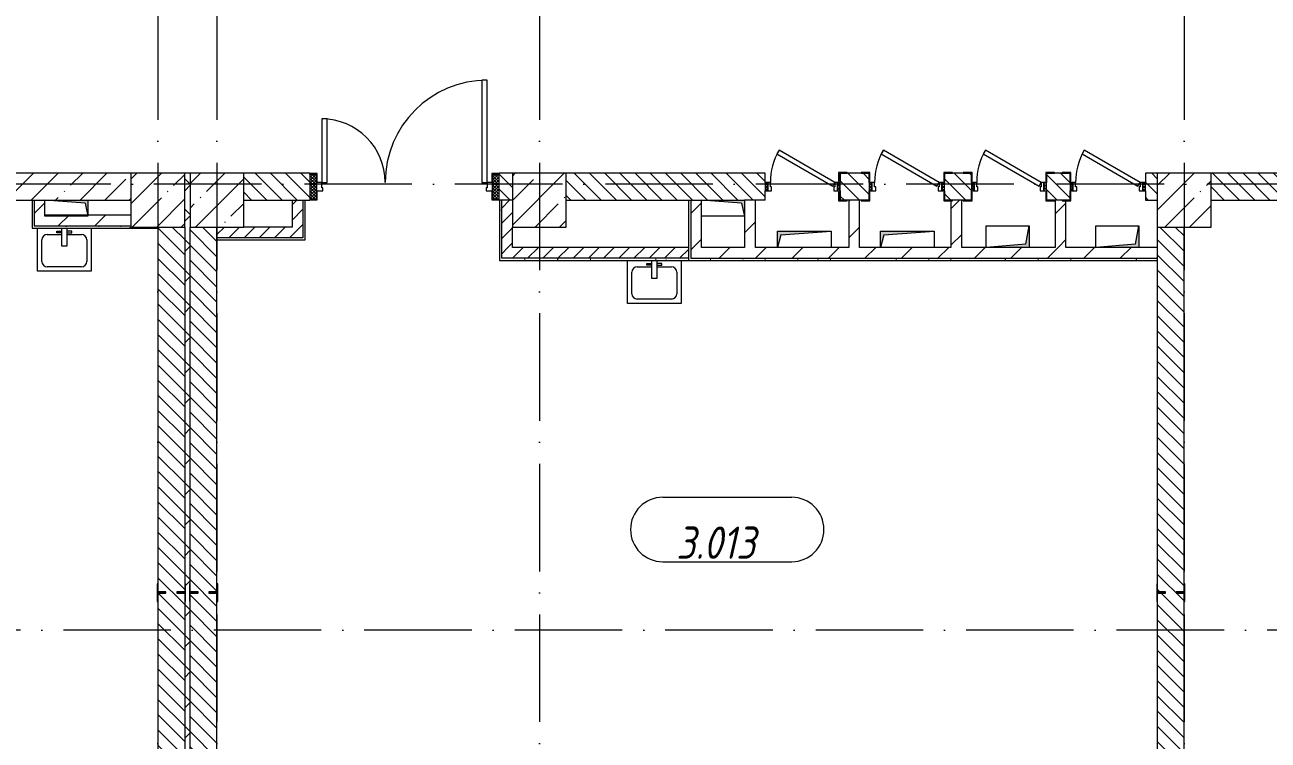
# Model space of a CAD drawing. Header units: millimetres. Extents: x -6467 to 106027, y -7090 to 195095.
# Drawn here: x 43822 to 55390, y 160523 to 167175 of the extents above; entities that cross this region are included whole.
import ezdxf

# ---------------------------------------------------------------- set-up
doc = ezdxf.new("R2010")
doc.units = ezdxf.units.MM
doc.linetypes.add('50_200_ШТРИХ_1Т_ш5_п1_п1_', pattern=[1400, 1000, -200, 0, -200])
for name, color, linetype, lineweight, true_color in [('A-AREA-IDEN-1', 7, 'Continuous', 9, 0xaaaaaa), ('A-GENM-1', 7, 'Continuous', 9, 0xaaaaaa), ('A-GENM-2', 7, 'Continuous', 20, 0xaaaaaa), ('I-WALL-1', 7, 'Continuous', 5, 0x787878), ('M-EQPM-1', 7, 'Continuous', 9, 0xaaaaaa), ('M-EQPM-2', 7, 'Continuous', 9, 0xe2e2e2), ('P-SANR-FIXT-1', 7, 'Continuous', 9, 0xaaaaaa), ('Оси-3', 7, '50_200_ШТРИХ_1Т_ш5_п1_п1_', 9, 0xaaaaaa)]:
    doc.layers.add(name, color=color, linetype=linetype, lineweight=lineweight, true_color=true_color)
for name, color, linetype, lineweight in [('A-DOOR', 7, 'Continuous', 9), ('A-DOOR-2', 7, 'Continuous', 5), ('A-DOOR-FRAM', 7, 'Continuous', 9), ('A-DOOR-FRAM-2', 7, 'Continuous', 5), ('A-WALL', 7, 'Continuous', 5), ('A-WALL-FNSH-1', 7, 'Continuous', 5), ('I-WALL', 7, 'Continuous', 5), ('S-COLS', 7, 'Continuous', 9), ('S-COLS-1', 7, 'Continuous', 5)]:
    doc.layers.add(name, color=color, linetype=linetype, lineweight=lineweight)
doc.styles.add('ISOCPEUR_I_1', font='isocpeui.ttf', dxfattribs={"width": 0.85, "height": 2.5})
pattern_1 = [(135, (109.45, 102614.03), (-70.71068, -70.71068), [])]
pattern_2 = [(45, (109.45, 102614.03), (-169.7056, 169.7056), [])]
pattern_3 = [(0, (109.45, 102614.03), (406.4, 101.6), [6.706, -298.094, 6.706, -298.094, -1625.6]), (0, (109.45, 102614.03), (406.4, 101.6), [-609.6, 6.706, -602.894, 6.706, -298.094, -711.2]), (0, (109.45, 102614.03), (406.4, 101.6), [-1524, 6.706, -196.494, 6.706, -501.294]), (120, (261.85, 102664.83), (-291.18818, 301.15272), [6.706, -298.094, 6.706, -298.094, -1625.6]), (120, (261.85, 102664.83), (-291.18818, 301.15272), [-609.6, 6.706, -602.894, 6.706, -298.094, -711.2]), (120, (261.85, 102664.83), (-291.18818, 301.15272), [-1524, 6.706, -196.494, 6.706, -501.294]), (240, (312.65, 102868.03), (-115.21182, -402.75272), [6.706, -298.094, 6.706, -298.094, -1625.6]), (240, (312.65, 102868.03), (-115.21182, -402.75272), [-609.6, 6.706, -602.894, 6.706, -298.094, -711.2]), (240, (312.65, 102868.03), (-115.21182, -402.75272), [-1524, 6.706, -196.494, 6.706, -501.294])]
pattern_4 = [(45, (109.45, 102614.03), (-70.71068, 70.71068), [])]

# ---------------------------------------------------------------- blocks, each defined once
blk = doc.blocks.new('BSC_Колонна _Прямоугольная - 500х500-V13-АИ_План этажа Радиаторы_3')
at = {"layer": 'S-COLS-1'}
h = blk.add_hatch(dxfattribs=at)
h.set_pattern_fill('FP_39', color=256, style=0, pattern_type=2)
h.set_pattern_definition([(45, (-44950, -62931.04), (-228.0985, 228.0985), []), (45, (-44721.9, -62931.04), (-228.0985, 228.0985), [403.225, -80.645, 6.706, -73.939])])
h.paths.add_polyline_path([(-250, -250), (250, -250), (250, 250), (-250, 250)])
for p, q in [((250, 250), (-250, 250)), ((-250, 250), (-250, -250)), ((250, -250), (250, 250)), ((-250, -250), (250, -250))]:
    blk.add_line(p, q, dxfattribs=at)
blk = doc.blocks.new('BSC_Колонна _Прямоугольная - 500х500-V14-АИ_План этажа Радиаторы_3')
at = {"layer": 'S-COLS-1'}
h = blk.add_hatch(dxfattribs=at)
h.set_pattern_fill('FP_40', color=256, style=0, pattern_type=2)
h.set_pattern_definition([(45, (-54500, -62931.04), (-228.0985, 228.0985), []), (45, (-54271.9, -62931.04), (-228.0985, 228.0985), [403.225, -80.645, 6.706, -73.939])])
h.paths.add_polyline_path([(-250, -250), (250, -250), (250, 250), (-250, 250)])
for p, q in [((250, 250), (-250, 250)), ((-250, 250), (-250, -250)), ((250, -250), (250, 250)), ((-250, -250), (250, -250))]:
    blk.add_line(p, q, dxfattribs=at)
blk = doc.blocks.new('BSC_Колонна _Прямоугольная - 500х500-V84-АИ_План этажа Радиаторы_3')
at = {"layer": 'S-COLS-1'}
h = blk.add_hatch(dxfattribs=at)
h.set_pattern_fill('FP_112', color=256, style=0, pattern_type=2)
h.set_pattern_definition([(45, (-48500, -62931.04), (-228.0985, 228.0985), []), (45, (-48271.9, -62931.04), (-228.0985, 228.0985), [403.225, -80.645, 6.706, -73.939])])
h.paths.add_polyline_path([(-250, -250), (250, -250), (250, 250), (-250, 250)])
for p, q in [((250, 250), (-250, 250)), ((-250, 250), (-250, -250)), ((250, -250), (250, 250)), ((-250, -250), (250, -250))]:
    blk.add_line(p, q, dxfattribs=at)
blk = doc.blocks.new('SND_2D_Раковина1 - 400х300-V51-АИ_План этажа Радиаторы_3')
at = {"layer": 'P-SANR-FIXT-1'}
for p, q in [((-250, -220), (-250, 180)), ((-160, 120), (-25, 120)), ((-70, 150), (-25, 150)), ((-70, 135), (-70, 150)), ((-25, 135), (-70, 135)), ((-25, 180), (-25, 15)), ((25, 15), (25, 180)), ((70, 150), (25, 150)), ((25, 135), (70, 135)), ((25, 120), (160, 120)), ((70, 135), (70, 150)), ((250, 180), (250, -220)), ((-210, -130), (-210, 70)), ((-25, 15), (25, 15)), ((210, 70), (210, -130)), ((250, -220), (-250, -220)), ((160, -180), (-160, -180))]:
    blk.add_line(p, q, dxfattribs=at)
for centre, start, end in [((-160, 70), 90, 180), ((160, 70), 0, 90), ((-160, -130), 180, 270), ((160, -130), 270, 0)]:
    blk.add_arc(centre, 50, start, end, dxfattribs=at)
blk = doc.blocks.new('BSC_Колонна _Прямоугольная - 500х500-V228-АИ_План этажа Радиаторы_3')
at = {"layer": 'S-COLS-1'}
h = blk.add_hatch(dxfattribs=at)
h.set_pattern_fill('FP_178', color=256, style=0, pattern_type=2)
h.set_pattern_definition([(45, (-45500, -62931.04), (-228.0985, 228.0985), []), (45, (-45271.9, -62931.04), (-228.0985, 228.0985), [403.225, -80.645, 6.706, -73.939])])
h.paths.add_polyline_path([(-250, -250), (250, -250), (250, 250), (-250, 250)])
for p, q in [((250, 250), (-250, 250)), ((-250, 250), (-250, -250)), ((250, -250), (250, 250)), ((-250, -250), (250, -250))]:
    blk.add_line(p, q, dxfattribs=at)
blk = doc.blocks.new('Канал вертикальный прямоугольный - Шахта - значок проема-24087326-АИ_План этажа Радиаторы_3')
at = {"layer": 'M-EQPM-2'}
blk.add_hatch(color=256, dxfattribs=at).paths.add_polyline_path([(200, 100), (-200, 100), (-200, -100), (-170, 70), (174, 98)])
at = {"layer": 'M-EQPM-1'}
for p, q in [((-200, -100), (-200, 100)), ((-200, 100), (200, 100)), ((-170, 70), (-200, -100)), ((-170, 70), (200, 100)), ((200, 100), (200, -100)), ((200, -100), (-200, -100))]:
    blk.add_line(p, q, dxfattribs=at)
blk = doc.blocks.new('110_Дверь_СКБ_1Ст_Внутренняя - ДОО_Д-22_Дв_700x2100h_Технический шкаф ЭОМ и СС EI30-25558325-АИ_План этажа Радиаторы_3')
at = {"layer": 'A-DOOR-2'}
h = blk.add_hatch(dxfattribs=at)
h.set_pattern_fill('FP_137', color=256, style=0, pattern_type=2)
h.set_pattern_definition([(135, (1951.41, 189.685), (-14.14214, -14.14214), []), (225, (1951.41, 189.685), (14.14214, -14.14214), [])])
h.paths.add_polyline_path([(362, -40), (362, 40), (337, 40), (337, -40)])
at = {"layer": 'A-DOOR-FRAM-2'}
h = blk.add_hatch(dxfattribs=at)
h.set_pattern_fill('FP_138', color=256, style=0, pattern_type=2)
h.set_pattern_definition([(45, (-171.384, 189.685), (-14.1421, 14.1421), []), (135, (-171.384, 189.685), (-14.1421, -14.1421), [])])
h.paths.add_polyline_path([(-313, -40), (-313, 40), (-338, 40), (-338, -40)])
at = {"layer": 'A-DOOR'}
for p, q in [((-207, 340), (-227, 305)), ((-227, 305), (292, 5)), ((312, 40), (-207, 340)), ((292, 5), (312, 40))]:
    blk.add_line(p, q, dxfattribs=at)
at = {"layer": 'A-DOOR-2'}
blk.add_arc((312, 40), 600, 150, 180, dxfattribs=at)
at = {"layer": 'A-DOOR-FRAM'}
for p, q in [((-313, 40), (-338, 40)), ((-338, 40), (-338, -40)), ((-288, 40), (-313, 40)), ((-313, 40), (-313, -40)), ((-313, -40), (-313, 40)), ((-288, 0), (-288, 40)), ((-278, 0), (-288, 0)), ((-278, -40), (-278, 0)), ((312, 0), (302, 0)), ((302, 0), (302, -40)), ((312, 40), (312, 0)), ((337, 40), (312, 40)), ((337, -40), (337, 40)), ((362, 40), (337, 40)), ((337, 40), (337, -40)), ((362, -40), (362, 40)), ((-338, -40), (-313, -40)), ((-313, -40), (-278, -40)), ((302, -40), (337, -40)), ((337, -40), (362, -40))]:
    blk.add_line(p, q, dxfattribs=at)
blk = doc.blocks.new('Канал вертикальный прямоугольный - Шахта - значок проема-24087324-АИ_План этажа Радиаторы_3')
at = {"layer": 'M-EQPM-2'}
blk.add_hatch(color=256, dxfattribs=at).paths.add_polyline_path([(-250, 75), (-250, -75), (-218, 42), (250, 75), (-78, 75)])
at = {"layer": 'M-EQPM-1'}
for p, q in [((-250, -75), (-250, 75)), ((-250, 75), (250, 75)), ((-218, 42), (-250, -75)), ((-218, 42), (250, 75)), ((250, 75), (250, -75)), ((250, -75), (-250, -75))]:
    blk.add_line(p, q, dxfattribs=at)
blk = doc.blocks.new('Канал вертикальный прямоугольный - Шахта - значок проема-24087328-АИ_План этажа Радиаторы_3')
at = {"layer": 'M-EQPM-2'}
blk.add_hatch(color=256, dxfattribs=at).paths.add_polyline_path([(75, 200), (-75, 200), (-75, -200), (-47.5, 172.5)])
at = {"layer": 'M-EQPM-1'}
for p, q in [((-75, -200), (-75, 200)), ((-75, 200), (75, 200)), ((-47.5, 172.5), (-75, -200)), ((-47.5, 172.5), (75, 200)), ((75, 200), (75, -200)), ((75, -200), (-75, -200))]:
    blk.add_line(p, q, dxfattribs=at)
blk = doc.blocks.new('110_Дверь_СКБ_2Ст_Наружная1 - СОШ_Д-07_1760_1440_х2400мм_Все учебные помещения_ читальные залы_EIW30-26086632-АИ_План этажа Радиаторы_3')
at = {"layer": 'A-DOOR-2'}
h = blk.add_hatch(dxfattribs=at)
h.set_pattern_fill('FP_117', color=256, style=0, pattern_type=2)
h.set_pattern_definition([(135, (1456.41, 189.685), (-14.14214, -14.14214), []), (225, (1456.41, 189.685), (14.14214, -14.14214), [])])
h.paths.add_polyline_path([(899.5, -115), (899.5, 115), (839.5, 115), (839.5, -115)])
at = {"layer": 'A-DOOR-FRAM-2'}
h = blk.add_hatch(dxfattribs=at)
h.set_pattern_fill('FP_118', color=256, style=0, pattern_type=2)
h.set_pattern_definition([(45, (-666.384, 189.685), (-14.1421, 14.1421), []), (135, (-666.384, 189.685), (-14.1421, -14.1421), [])])
h.paths.add_polyline_path([(-800.5, -115), (-800.5, 115), (-860.5, 115), (-860.5, -115)])
at = {"layer": 'A-DOOR'}
for p, q in [((789.5, 990), (739.5, 990)), ((739.5, 990), (739.5, 40)), ((789.5, 40), (789.5, 990)), ((-750.5, 630), (-750.5, 40)), ((-700.5, 630), (-750.5, 630)), ((-700.5, 40), (-700.5, 630)), ((-750.5, 40), (-700.5, 40)), ((739.5, 40), (789.5, 40))]:
    blk.add_line(p, q, dxfattribs=at)
at = {"layer": 'A-DOOR-2'}
for p, q in [((-792.5, 123), (-862.5, 123)), ((-862.5, 123), (-862.5, 115)), ((-792.5, 40), (-792.5, 123)), ((901.5, 123), (831.5, 123)), ((831.5, 123), (831.5, 40)), ((901.5, 115), (901.5, 123)), ((-862.5, 115), (-800.5, 115)), ((-800.5, 115), (-800.5, 40)), ((-800.5, 40), (-792.5, 40)), ((831.5, 40), (839.5, 40)), ((839.5, 40), (839.5, 115)), ((839.5, 115), (901.5, 115)), ((-862.5, -115), (-862.5, -123)), ((-800.5, -115), (-862.5, -115)), ((-792.5, -40), (-800.5, -40)), ((-800.5, -40), (-800.5, -115)), ((-792.5, -123), (-792.5, -40)), ((839.5, -40), (831.5, -40)), ((831.5, -40), (831.5, -123)), ((839.5, -115), (839.5, -40)), ((901.5, -115), (839.5, -115)), ((901.5, -123), (901.5, -115)), ((-862.5, -123), (-792.5, -123)), ((831.5, -123), (901.5, -123))]:
    blk.add_line(p, q, dxfattribs=at)
for centre, radius, start, end in [((789.5, 40), 950, 90, 180), ((-750.5, 40), 590, 0, 90)]:
    blk.add_arc(centre, radius, start, end, dxfattribs=at)
at = {"layer": 'A-DOOR-FRAM'}
for p, q in [((-800.5, 115), (-860.5, 115)), ((-860.5, 115), (-860.5, -115)), ((-800.5, -115), (-800.5, 115)), ((-750.5, 40), (-800.5, 40)), ((-800.5, 40), (-800.5, -40)), ((-750.5, -10), (-750.5, 40)), ((789.5, 40), (789.5, -10)), ((839.5, 40), (789.5, 40)), ((899.5, 115), (839.5, 115)), ((839.5, 115), (839.5, -115)), ((839.5, -40), (839.5, 40)), ((899.5, -115), (899.5, 115)), ((-860.5, -115), (-800.5, -115)), ((-800.5, -40), (-740.5, -40)), ((-740.5, -10), (-750.5, -10)), ((-740.5, -40), (-740.5, -10)), ((789.5, -10), (779.5, -10)), ((779.5, -10), (779.5, -40)), ((779.5, -40), (839.5, -40)), ((839.5, -115), (899.5, -115))]:
    blk.add_line(p, q, dxfattribs=at)
blk = doc.blocks.new('АР_Перемычка1 - АР_Перемычка-26086669-АИ_План этажа Радиаторы_3')
at = {"layer": 'A-GENM-1'}
blk.add_line((-350, -125), (-342, -125), dxfattribs=at)
blk = doc.blocks.new('Фахверк _газобетон торцы_805 - Фахверк _газобетон торцы_-25908197-АИ_План этажа Радиаторы_3')
at = {"layer": 'A-GENM-2'}
for p, q in [((89406, 11135), (89325, 11135)), ((89325, 11135), (89325, 11129)), ((89325, 11129), (89400, 11129)), ((89400, 11129), (89400, 11054)), ((89406, 11054), (89406, 11135)), ((89400, 11054), (89406, 11054)), ((89400, 10879), (89325, 10879)), ((89325, 10879), (89325, 10873)), ((89400, 10954), (89400, 10879)), ((89406, 10954), (89400, 10954)), ((89406, 10873), (89406, 10954)), ((89325, 10873), (89406, 10873))]:
    blk.add_line(p, q, dxfattribs=at)
blk = doc.blocks.new('Фахверк _газобетон торцы_806 - Фахверк _газобетон торцы_-25908233-АИ_План этажа Радиаторы_3')
at = {"layer": 'A-GENM-2'}
for p, q in [((14515, 11135), (14434, 11135)), ((14434, 11135), (14434, 11054)), ((14440, 11054), (14440, 11129)), ((14440, 11129), (14515, 11129)), ((14515, 11129), (14515, 11135)), ((14434, 11054), (14440, 11054)), ((14440, 10954), (14434, 10954)), ((14434, 10954), (14434, 10873)), ((14440, 10879), (14440, 10954)), ((14515, 10879), (14440, 10879)), ((14515, 10873), (14515, 10879)), ((14434, 10873), (14515, 10873))]:
    blk.add_line(p, q, dxfattribs=at)
blk = doc.blocks.new('Фахверк _газобетон торцы_807 - Фахверк _газобетон торцы_-25908311-АИ_План этажа Радиаторы_3')
at = {"layer": 'A-GENM-2'}
for p, q in [((89406, 11135), (89325, 11135)), ((89325, 11135), (89325, 11129)), ((89325, 11129), (89400, 11129)), ((89400, 11129), (89400, 11054)), ((89406, 11054), (89406, 11135)), ((89400, 11054), (89406, 11054)), ((89400, 10879), (89325, 10879)), ((89325, 10879), (89325, 10873)), ((89400, 10954), (89400, 10879)), ((89406, 10954), (89400, 10954)), ((89406, 10873), (89406, 10954)), ((89325, 10873), (89406, 10873))]:
    blk.add_line(p, q, dxfattribs=at)
blk = doc.blocks.new('Фахверк _газобетон торцы_808 - Фахверк _газобетон торцы_-25908331-АИ_План этажа Радиаторы_3')
at = {"layer": 'A-GENM-2'}
for p, q in [((14515, 11135), (14434, 11135)), ((14434, 11135), (14434, 11054)), ((14440, 11054), (14440, 11129)), ((14440, 11129), (14515, 11129)), ((14515, 11129), (14515, 11135)), ((14434, 11054), (14440, 11054)), ((14440, 10954), (14434, 10954)), ((14434, 10954), (14434, 10873)), ((14440, 10879), (14440, 10954)), ((14515, 10879), (14440, 10879)), ((14515, 10873), (14515, 10879)), ((14434, 10873), (14515, 10873))]:
    blk.add_line(p, q, dxfattribs=at)
blk = doc.blocks.new('Фахверк _газобетон торцы_810 - Фахверк _газобетон торцы_-25908385-АИ_План этажа Радиаторы_3')
at = {"layer": 'A-GENM-2'}
for p, q in [((14515, 11135), (14434, 11135)), ((14434, 11135), (14434, 11054)), ((14440, 11054), (14440, 11129)), ((14440, 11129), (14515, 11129)), ((14515, 11129), (14515, 11135)), ((14434, 11054), (14440, 11054)), ((14440, 10954), (14434, 10954)), ((14434, 10954), (14434, 10873)), ((14440, 10879), (14440, 10954)), ((14515, 10879), (14440, 10879)), ((14515, 10873), (14515, 10879)), ((14434, 10873), (14515, 10873))]:
    blk.add_line(p, q, dxfattribs=at)
blk = doc.blocks.new('Фахверк _газобетон торцы_812 - Фахверк _газобетон торцы_-25909068-АИ_План этажа Радиаторы_3')
at = {"layer": 'A-GENM-2'}
for p, q in [((88426, 11135), (88345, 11135)), ((88345, 11135), (88345, 11129)), ((88345, 11129), (88420, 11129)), ((88420, 11129), (88420, 11054)), ((88426, 11054), (88426, 11135)), ((88420, 11054), (88426, 11054)), ((88420, 10879), (88345, 10879)), ((88345, 10879), (88345, 10873)), ((88420, 10954), (88420, 10879)), ((88426, 10954), (88420, 10954)), ((88426, 10873), (88426, 10954)), ((88345, 10873), (88426, 10873))]:
    blk.add_line(p, q, dxfattribs=at)
blk = doc.blocks.new('Фахверк _газобетон торцы_838 - Фахверк _газобетон торцы_-26103809-АИ_План этажа Радиаторы_3')
at = {"layer": 'A-GENM-2'}
for p, q in [((89406, 126699), (89325, 126699)), ((89325, 126699), (89325, 126693)), ((89325, 126693), (89400, 126693)), ((89400, 126693), (89400, 126618)), ((89406, 126618), (89406, 126699)), ((89400, 126618), (89406, 126618)), ((89406, 126518), (89400, 126518)), ((89400, 126518), (89400, 126443)), ((89406, 126437), (89406, 126518)), ((89400, 126443), (89325, 126443)), ((89325, 126443), (89325, 126437)), ((89325, 126437), (89406, 126437))]:
    blk.add_line(p, q, dxfattribs=at)
blk = doc.blocks.new('Фахверк _газобетон торцы_839 - Фахверк _газобетон торцы_-26103829-АИ_План этажа Радиаторы_3')
at = {"layer": 'A-GENM-2'}
for p, q in [((-86413, 126699), (-86494, 126699)), ((-86494, 126699), (-86494, 126618)), ((-86488, 126618), (-86488, 126693)), ((-86488, 126693), (-86413, 126693)), ((-86413, 126693), (-86413, 126699)), ((-86494, 126618), (-86488, 126618)), ((-86488, 126518), (-86494, 126518)), ((-86494, 126518), (-86494, 126437)), ((-86488, 126443), (-86488, 126518)), ((-86494, 126437), (-86413, 126437)), ((-86413, 126443), (-86488, 126443)), ((-86413, 126437), (-86413, 126443))]:
    blk.add_line(p, q, dxfattribs=at)
blk = doc.blocks.new('Фахверк _газобетон торцы_840 - Фахверк _газобетон торцы_-26103855-АИ_План этажа Радиаторы_3')
at = {"layer": 'A-GENM-2'}
for p, q in [((89406, 126699), (89325, 126699)), ((89325, 126699), (89325, 126693)), ((89325, 126693), (89400, 126693)), ((89400, 126693), (89400, 126618)), ((89406, 126618), (89406, 126699)), ((89400, 126618), (89406, 126618)), ((89406, 126518), (89400, 126518)), ((89400, 126518), (89400, 126443)), ((89406, 126437), (89406, 126518)), ((89400, 126443), (89325, 126443)), ((89325, 126443), (89325, 126437)), ((89325, 126437), (89406, 126437))]:
    blk.add_line(p, q, dxfattribs=at)
blk = doc.blocks.new('Фахверк _газобетон торцы_841 - Фахверк _газобетон торцы_-26103875-АИ_План этажа Радиаторы_3')
at = {"layer": 'A-GENM-2'}
for p, q in [((-86413, 126699), (-86494, 126699)), ((-86494, 126699), (-86494, 126618)), ((-86488, 126618), (-86488, 126693)), ((-86488, 126693), (-86413, 126693)), ((-86413, 126693), (-86413, 126699)), ((-86494, 126618), (-86488, 126618)), ((-86488, 126518), (-86494, 126518)), ((-86494, 126518), (-86494, 126437)), ((-86488, 126443), (-86488, 126518)), ((-86494, 126437), (-86413, 126437)), ((-86413, 126443), (-86488, 126443)), ((-86413, 126437), (-86413, 126443))]:
    blk.add_line(p, q, dxfattribs=at)
blk = doc.blocks.new('Фахверк _газобетон торцы_842 - Фахверк _газобетон торцы_-26103953-АИ_План этажа Радиаторы_3')
at = {"layer": 'A-GENM-2'}
for p, q in [((89406, 126699), (89325, 126699)), ((89325, 126699), (89325, 126693)), ((89325, 126693), (89400, 126693)), ((89400, 126693), (89400, 126618)), ((89406, 126618), (89406, 126699)), ((89400, 126618), (89406, 126618)), ((89406, 126518), (89400, 126518)), ((89400, 126518), (89400, 126443)), ((89406, 126437), (89406, 126518)), ((89400, 126443), (89325, 126443)), ((89325, 126443), (89325, 126437)), ((89325, 126437), (89406, 126437))]:
    blk.add_line(p, q, dxfattribs=at)
blk = doc.blocks.new('Фахверк _газобетон торцы_843 - Фахверк _газобетон торцы_-26103973-АИ_План этажа Радиаторы_3')
at = {"layer": 'A-GENM-2'}
for p, q in [((-86413, 126699), (-86494, 126699)), ((-86494, 126699), (-86494, 126618)), ((-86488, 126618), (-86488, 126693)), ((-86488, 126693), (-86413, 126693)), ((-86413, 126693), (-86413, 126699)), ((-86494, 126618), (-86488, 126618)), ((-86488, 126518), (-86494, 126518)), ((-86494, 126518), (-86494, 126437)), ((-86488, 126443), (-86488, 126518)), ((-86494, 126437), (-86413, 126437)), ((-86413, 126443), (-86488, 126443)), ((-86413, 126437), (-86413, 126443))]:
    blk.add_line(p, q, dxfattribs=at)
blk = doc.blocks.new('AAR_СКБ_Марка_помещения_1_5 ммп - Номер-27962133-АИ_План этажа Радиаторы_3')
at = {"layer": 'A-AREA-IDEN-1'}
for p, q in [((-2.987, 3), (3.013, 3)), ((-2.987, 0), (3.013, 0))]:
    blk.add_line(p, q, dxfattribs=at)
for centre, start, end in [((-2.987, 1.5), 90, 270), ((3.013, 1.5), 270, 90)]:
    blk.add_arc(centre, 1.5, start, end, dxfattribs=at)

msp = doc.modelspace()

# ---------------------------------------------------------------- hatches: boundary and pattern name
at = {"layer": 'A-WALL'}
h = msp.add_hatch(dxfattribs=at)
h.set_pattern_fill('FP_1', color=256, style=0, pattern_type=2)
h.set_pattern_definition([(45, (109.45, 102614.03), (-228.0985, 228.0985), []), (45, (337.55, 102614.03), (-228.0985, 228.0985), [403.225, -80.645, 6.706, -73.939])])
h.paths.add_polyline_path([(44809, 165545), (44809, 165795), (43676, 165793), (43676, 165545), (44409, 165545)])
h.paths.add_polyline_path([(40922, 165545), (41912, 165547), (41912, 165795), (39309, 165795), (39309, 165545)])
at = {"layer": 'I-WALL'}
h = msp.add_hatch(dxfattribs=at)
h.set_pattern_fill('FP_122', color=256, style=0, pattern_type=2)
h.set_pattern_definition([(45, (109.45, 102614.03), (-141.42136, 141.42136), []), (135, (109.45, 102614.03), (-141.42136, -141.42136), [])])
h.paths.add_polyline_path([(45359, 157795), (45359, 165795), (45309, 165795), (45309, 157795)])
h = msp.add_hatch(dxfattribs=at)
h.set_pattern_fill('FP_2', color=256, style=0, pattern_type=2)
h.set_pattern_definition(pattern_1)
h.paths.add_polyline_path([(66439, 165545), (66809, 165545), (66809, 165795), (65549, 165795), (65549, 165545), (66339, 165545)])
h.paths.add_polyline_path([(63979, 165545), (64399, 165545), (64399, 165795), (63859, 165795), (63859, 165545), (63959, 165545)])
h.paths.add_polyline_path([(63359, 165545), (63359, 165795), (60936, 165793), (60936, 165545), (62426, 165545)])
h.paths.add_polyline_path([(59172, 165545), (59172, 165547), (59172, 165795), (57859, 165795), (57859, 165545), (59117, 165545)])
h.paths.add_polyline_path([(54359, 165545), (54359, 165795), (54249, 165795), (54249, 165545)])
h.paths.add_polyline_path([(57359, 165545), (57359, 165795), (54859, 165795), (54859, 165545), (55809, 165545)])
h.paths.add_polyline_path([(52539, 165545), (52629, 165545), (52629, 165795), (52379, 165795), (52379, 165545), (52501, 165545)])
h.paths.add_polyline_path([(53409, 165545), (53549, 165545), (53549, 165795), (53329, 165795), (53329, 165545)])
h.paths.add_polyline_path([(50119, 165545), (50709, 165545), (50709, 165795), (48859, 165795), (48859, 165545), (50019, 165545)])
h.paths.add_polyline_path([(51589, 165545), (51679, 165545), (51679, 165795), (51409, 165795), (51409, 165545), (51489, 165545)])
h.paths.add_polyline_path([(46429, 165545), (46472, 165547), (46472, 165795), (45859, 165795), (45859, 165545), (46409, 165545)])
h.paths.add_polyline_path([(48236, 165545), (48359, 165547), (48359, 165795), (48236, 165793), (48234, 165545)])
h = msp.add_hatch(dxfattribs=at)
h.set_pattern_fill('FP_4', color=256, style=0, pattern_type=2)
h.set_pattern_definition(pattern_2)
h.paths.add_polyline_path([(44009, 165405), (44009, 165545), (43909, 165545), (43909, 165405)])
h = msp.add_hatch(dxfattribs=at)
h.set_pattern_fill('FP_5', color=256, style=0, pattern_type=2)
h.set_pattern_definition(pattern_4)
h.paths.add_polyline_path([(46409, 165195), (46409, 165545), (46309, 165545), (46309, 165195)])
h = msp.add_hatch(dxfattribs=at)
h.set_pattern_fill('FP_5', color=256, style=0, pattern_type=2)
h.set_pattern_definition(pattern_4)
h.paths.add_polyline_path([(48359, 165105), (48359, 165545), (48259, 165545), (48259, 165105)])
h = msp.add_hatch(dxfattribs=at)
h.set_pattern_fill('FP_4', color=256, style=0, pattern_type=2)
h.set_pattern_definition(pattern_2)
h.paths.add_polyline_path([(50119, 165005), (50119, 165545), (50019, 165545), (50019, 165005)])
h = msp.add_hatch(dxfattribs=at)
h.set_pattern_fill('FP_4', color=256, style=0, pattern_type=2)
h.set_pattern_definition(pattern_2)
h.paths.add_polyline_path([(50619, 165105), (50619, 165545), (50519, 165545), (50519, 165105)])
h = msp.add_hatch(dxfattribs=at)
h.set_pattern_fill('FP_4', color=256, style=0, pattern_type=2)
h.set_pattern_definition(pattern_2)
h.paths.add_polyline_path([(51589, 165105), (51589, 165545), (51489, 165545), (51489, 165105)])
h = msp.add_hatch(dxfattribs=at)
h.set_pattern_fill('FP_4', color=256, style=0, pattern_type=2)
h.set_pattern_definition(pattern_2)
h.paths.add_polyline_path([(52439, 165105), (52539, 165105), (52539, 165545), (52439, 165545)])
h = msp.add_hatch(dxfattribs=at)
h.set_pattern_fill('FP_4', color=256, style=0, pattern_type=2)
h.set_pattern_definition(pattern_2)
h.paths.add_polyline_path([(53509, 165105), (53509, 165545), (53409, 165545), (53409, 165105)])
h = msp.add_hatch(dxfattribs=at)
h.set_pattern_fill('FP_4', color=256, style=0, pattern_type=2)
h.set_pattern_definition(pattern_2)
h.paths.add_polyline_path([(44230, 165305), (44809, 165305), (44809, 165405), (44409, 165405), (44407, 165405), (43909, 165405), (43909, 165305)])
h = msp.add_hatch(dxfattribs=at)
h.set_pattern_fill('FP_2', color=256, style=0, pattern_type=2)
h.set_pattern_definition(pattern_1)
h.paths.add_polyline_path([(45059, 158295), (45309, 158295), (45309, 165295), (45059, 165295), (45059, 159309)])
h = msp.add_hatch(dxfattribs=at)
h.set_pattern_fill('FP_2', color=256, style=0, pattern_type=2)
h.set_pattern_definition(pattern_1)
h.paths.add_polyline_path([(45609, 158295), (45609, 165295), (45359, 165295), (45359, 158295)])
h = msp.add_hatch(dxfattribs=at)
h.set_pattern_fill('FP_5', color=256, style=0, pattern_type=2)
h.set_pattern_definition(pattern_4)
h.paths.add_polyline_path([(46309, 165195), (46309, 165295), (45609, 165295), (45609, 165195), (45884, 165195)])
h = msp.add_hatch(dxfattribs=at)
h.set_pattern_fill('FP_2', color=256, style=0, pattern_type=2)
h.set_pattern_definition(pattern_1)
h.paths.add_polyline_path([(54359, 158295), (54609, 158295), (54609, 165295), (54359, 165295), (54359, 160715)])
h = msp.add_hatch(dxfattribs=at)
h.set_pattern_fill('FP_5', color=256, style=0, pattern_type=2)
h.set_pattern_definition(pattern_4)
h.paths.add_polyline_path([(49999, 165005), (49999, 165105), (48259, 165105), (48259, 165005), (49192, 165005)])
h = msp.add_hatch(dxfattribs=at)
h.set_pattern_fill('FP_4', color=256, style=0, pattern_type=2)
h.set_pattern_definition(pattern_2)
h.paths.add_polyline_path([(53328, 165005), (54359, 165005), (54359, 165105), (50119, 165105), (50119, 165005), (52501, 165005)])
at = {"layer": 'I-WALL-1'}
h = msp.add_hatch(dxfattribs=at)
h.set_pattern_fill('FP_3', color=256, style=0, pattern_type=2)
h.set_pattern_definition(pattern_3)
h.paths.add_polyline_path([(43909, 165305), (43909, 165545), (43889, 165545), (43889, 165305)])
h = msp.add_hatch(dxfattribs=at)
h.set_pattern_fill('FP_3', color=256, style=0, pattern_type=2)
h.set_pattern_definition(pattern_3)
h.paths.add_polyline_path([(46429, 165175), (46429, 165545), (46409, 165545), (46409, 165175)])
h = msp.add_hatch(dxfattribs=at)
h.set_pattern_fill('FP_3', color=256, style=0, pattern_type=2)
h.set_pattern_definition(pattern_3)
h.paths.add_polyline_path([(48259, 165005), (48259, 165545), (48239, 165545), (48239, 165005)])
h = msp.add_hatch(dxfattribs=at)
h.set_pattern_fill('FP_3', color=256, style=0, pattern_type=2)
h.set_pattern_definition(pattern_3)
h.paths.add_polyline_path([(50019, 164985), (50019, 165545), (49999, 165545), (49999, 164985)])
h = msp.add_hatch(dxfattribs=at)
h.set_pattern_fill('FP_3', color=256, style=0, pattern_type=2)
h.set_pattern_definition(pattern_3)
h.paths.add_polyline_path([(44809, 165285), (45059, 165285), (45059, 165295), (44809, 165297), (44809, 165305), (43889, 165305), (43889, 165285), (44230, 165285)])
h = msp.add_hatch(dxfattribs=at)
h.set_pattern_fill('FP_3', color=256, style=0, pattern_type=2)
h.set_pattern_definition(pattern_3)
h.paths.add_polyline_path([(46409, 165175), (46409, 165195), (45609, 165195), (45609, 165175), (46309, 165175)])
h = msp.add_hatch(dxfattribs=at)
h.set_pattern_fill('FP_3', color=256, style=0, pattern_type=2)
h.set_pattern_definition(pattern_3)
h.paths.add_polyline_path([(49999, 164985), (49999, 165005), (48239, 165005), (48239, 164985), (49192, 164985)])
h = msp.add_hatch(dxfattribs=at)
h.set_pattern_fill('FP_3', color=256, style=0, pattern_type=2)
h.set_pattern_definition(pattern_3)
h.paths.add_polyline_path([(54155, 164985), (54359, 164985), (54359, 165005), (50019, 165005), (50019, 164985), (53328, 164985)])

# ---------------------------------------------------------------- linework, layer by layer
at = {"layer": 'A-WALL'}
for p, q in [((44809, 165795), (43674, 165795)), ((45359, 165795), (45309, 165795)), ((46474, 165795), (45859, 165795)), ((48359, 165795), (48234, 165795)), ((50709, 165795), (48859, 165795)), ((50709, 165710), (50709, 165795)), ((51679, 165795), (51409, 165795)), ((51409, 165795), (51409, 165710)), ((51679, 165710), (51679, 165795)), ((52629, 165795), (52379, 165795)), ((52379, 165795), (52379, 165710)), ((52629, 165710), (52629, 165795)), ((53549, 165795), (53329, 165795)), ((53329, 165795), (53329, 165710)), ((53549, 165710), (53549, 165795)), ((54359, 165795), (54249, 165795)), ((54249, 165795), (54249, 165710)), ((57359, 165795), (54859, 165795)), ((50709, 165545), (50709, 165630)), ((51409, 165630), (51409, 165545)), ((51679, 165545), (51679, 165630)), ((52379, 165630), (52379, 165545)), ((52629, 165545), (52629, 165630)), ((53329, 165630), (53329, 165545)), ((53549, 165545), (53549, 165630)), ((54249, 165630), (54249, 165545)), ((43674, 165545), (44009, 165545)), ((43909, 165545), (43909, 165305)), ((44409, 165545), (44809, 165545)), ((45859, 165545), (46474, 165545)), ((46409, 165545), (46409, 165195)), ((48234, 165545), (48239, 165545)), ((48259, 165005), (48259, 165545)), ((48859, 165545), (50119, 165545)), ((50019, 165545), (50019, 165005)), ((50709, 165545), (50519, 165545)), ((51679, 165545), (51409, 165545)), ((52629, 165545), (52379, 165545)), ((53549, 165545), (53329, 165545)), ((54249, 165545), (54359, 165545)), ((54859, 165545), (57359, 165545)), ((43909, 165305), (44809, 165305)), ((45059, 165295), (45059, 158295)), ((45309, 165295), (45309, 157795)), ((45359, 157795), (45359, 165295)), ((45609, 158295), (45609, 165295)), ((54359, 165295), (54359, 158295)), ((54609, 158295), (54609, 165295)), ((46409, 165195), (45609, 165195)), ((49999, 165005), (48259, 165005)), ((50019, 165005), (54359, 165005))]:
    msp.add_line(p, q, dxfattribs=at)
at = {"layer": 'A-WALL-FNSH-1'}
for p, q in [((43889, 165545), (43889, 165285)), ((44009, 165405), (44009, 165545)), ((46309, 165545), (46309, 165295)), ((46429, 165175), (46429, 165545)), ((48239, 165545), (48239, 164985)), ((48359, 165545), (48239, 165545)), ((49999, 164985), (49999, 165545)), ((50119, 165105), (50119, 165545)), ((50619, 165105), (50619, 165545)), ((51489, 165545), (51489, 165105)), ((51589, 165105), (51589, 165545)), ((52439, 165545), (52439, 165105)), ((52539, 165105), (52539, 165545)), ((53409, 165545), (53409, 165105)), ((53509, 165105), (53509, 165545)), ((44407, 165405), (44009, 165405)), ((44809, 165405), (44409, 165405)), ((50519, 165395), (50519, 165105)), ((43889, 165285), (45059, 165285)), ((46309, 165295), (45859, 165295)), ((48359, 165105), (48359, 165295)), ((45609, 165175), (46429, 165175)), ((49999, 165105), (48359, 165105)), ((50519, 165105), (50119, 165105)), ((51489, 165105), (50619, 165105)), ((52439, 165105), (51589, 165105)), ((52766, 165105), (52539, 165105)), ((53409, 165105), (53166, 165105)), ((53786, 165105), (53509, 165105)), ((54359, 165105), (54186, 165105)), ((48239, 164985), (54359, 164985))]:
    msp.add_line(p, q, dxfattribs=at)
at = {"layer": 'Оси-3'}
for p, q in [((45059, 193895), (45059, 155072)), ((45609, 193895), (45609, 155072)), ((48609, 193895), (48609, 155072)), ((54609, 193895), (54609, 155072)), ((104827, 165695), (-5158, 165695)), ((74582, 161545), (-5158, 161545))]:
    msp.add_line(p, q, dxfattribs=at)

# ---------------------------------------------------------------- block references
at = {"layer": 'A-AREA-IDEN-1', "xscale": 199.9999999999999, "yscale": 199.9999999999999, "zscale": 199.9999999999999}
msp.add_blockref('AAR_СКБ_Марка_помещения_1_5 ммп - Номер-27962133-АИ_План этажа Радиаторы_3', (50355, 162182), dxfattribs=at)
at = {"layer": 'A-DOOR-2'}
for name, p in [('110_Дверь_СКБ_2Ст_Наружная1 - СОШ_Д-07_1760_1440_х2400мм_Все учебные помещения_ читальные залы_EIW30-26086632-АИ_План этажа Радиаторы_3', (47335, 165670)), ('110_Дверь_СКБ_1Ст_Внутренняя - ДОО_Д-22_Дв_700x2100h_Технический шкаф ЭОМ и СС EI30-25558325-АИ_План этажа Радиаторы_3', (51047, 165670)), ('110_Дверь_СКБ_1Ст_Внутренняя - ДОО_Д-22_Дв_700x2100h_Технический шкаф ЭОМ и СС EI30-25558325-АИ_План этажа Радиаторы_3', (52017, 165670)), ('110_Дверь_СКБ_1Ст_Внутренняя - ДОО_Д-22_Дв_700x2100h_Технический шкаф ЭОМ и СС EI30-25558325-АИ_План этажа Радиаторы_3', (52967, 165670)), ('110_Дверь_СКБ_1Ст_Внутренняя - ДОО_Д-22_Дв_700x2100h_Технический шкаф ЭОМ и СС EI30-25558325-АИ_План этажа Радиаторы_3', (53887, 165670))]:
    msp.add_blockref(name, p, dxfattribs=at)
at = {"layer": 'A-GENM-1'}
for name, p, rotation in [('Фахверк _газобетон торцы_812 - Фахверк _газобетон торцы_-25909068-АИ_План этажа Радиаторы_3', (139819, 176674), 180), ('Фахверк _газобетон торцы_806 - Фахверк _газобетон торцы_-25908233-АИ_План этажа Радиаторы_3', (66119, 176674), 180), ('Фахверк _газобетон торцы_805 - Фахверк _газобетон торцы_-25908197-АИ_План этажа Радиаторы_3', (141779, 176674), 180), ('Фахверк _газобетон торцы_808 - Фахверк _газобетон торцы_-25908331-АИ_План этажа Радиаторы_3', (67069, 176674), 180), ('Фахверк _газобетон торцы_807 - Фахверк _газобетон торцы_-25908311-АИ_План этажа Радиаторы_3', (142729, 176674), 180), ('Фахверк _газобетон торцы_810 - Фахверк _газобетон торцы_-25908385-АИ_План этажа Радиаторы_3', (67989, 176674), 180), ('Фахверк _газобетон торцы_839 - Фахверк _газобетон торцы_-26103829-АИ_План этажа Радиаторы_3', (171753, 248389), 89.99999999999997), ('Фахверк _газобетон торцы_841 - Фахверк _газобетон торцы_-26103875-АИ_План этажа Радиаторы_3', (172053, 248389), 89.99999999999997), ('Фахверк _газобетон торцы_843 - Фахверк _газобетон торцы_-26103973-АИ_План этажа Радиаторы_3', (181053, 248389), 89.99999999999997), ('Фахверк _газобетон торцы_838 - Фахверк _газобетон торцы_-26103809-АИ_План этажа Радиаторы_3', (171753, 72489), 89.99999999999937), ('Фахверк _газобетон торцы_840 - Фахверк _газобетон торцы_-26103855-АИ_План этажа Радиаторы_3', (172053, 72489), 89.99999999999937), ('Фахверк _газобетон торцы_842 - Фахверк _газобетон торцы_-26103953-АИ_План этажа Радиаторы_3', (181053, 72489), 89.99999999999937)]:
    msp.add_blockref(name, p, dxfattribs=dict(at, rotation=rotation))
msp.add_blockref('АР_Перемычка1 - АР_Перемычка-26086669-АИ_План этажа Радиаторы_3', (46474, 165670), dxfattribs=at)
at = {"layer": 'M-EQPM-1'}
for name, p, rotation in [('Канал вертикальный прямоугольный - Шахта - значок проема-24087328-АИ_План этажа Радиаторы_3', (44209, 165470), 269.9999999999993), ('Канал вертикальный прямоугольный - Шахта - значок проема-24087328-АИ_План этажа Радиаторы_3', (50319, 165470), 269.9999999999993), ('Канал вертикальный прямоугольный - Шахта - значок проема-24087326-АИ_План этажа Радиаторы_3', (52966, 165205), 180), ('Канал вертикальный прямоугольный - Шахта - значок проема-24087326-АИ_План этажа Радиаторы_3', (53986, 165205), 180)]:
    msp.add_blockref(name, p, dxfattribs=dict(at, rotation=rotation))
for p in [(51074, 165180), (52034, 165180)]:
    msp.add_blockref('Канал вертикальный прямоугольный - Шахта - значок проема-24087324-АИ_План этажа Радиаторы_3', p, dxfattribs=at)
at = {"layer": 'P-SANR-FIXT-1'}
for p in [(44189, 165105), (49679, 164805)]:
    msp.add_blockref('SND_2D_Раковина1 - 400х300-V51-АИ_План этажа Радиаторы_3', p, dxfattribs=at)
at = {"layer": 'S-COLS'}
for name, p in [('BSC_Колонна _Прямоугольная - 500х500-V13-АИ_План этажа Радиаторы_3', (45059, 165545)), ('BSC_Колонна _Прямоугольная - 500х500-V228-АИ_План этажа Радиаторы_3', (45609, 165545)), ('BSC_Колонна _Прямоугольная - 500х500-V84-АИ_План этажа Радиаторы_3', (48609, 165545)), ('BSC_Колонна _Прямоугольная - 500х500-V14-АИ_План этажа Радиаторы_3', (54609, 165545))]:
    msp.add_blockref(name, p, dxfattribs=at)

# ---------------------------------------------------------------- texts
at = {"layer": 'A-AREA-IDEN-1', "insert": (50251, 162210), "char_height": 300, "width": 900, "attachment_point": 8, "line_spacing_factor": 1.139951, "style": 'ISOCPEUR_I_1'}
msp.add_mtext('\\pxqc,t8.46667,16.93333,25.4,33.86667,42.33333,50.8,59.26667,67.73333,76.2,84.66667,93.13333,101.6,110.06667,118.53333,127,135.46667,143.93333,152.4,160.86667,169.33333,177.8,186.26667,194.73333,203.2,211.66667,220.13333,228.6,237.06667,245.53333,254,262.46667,270.93333;{3.013}', dxfattribs=at)

doc.saveas('drawing.dxf')
